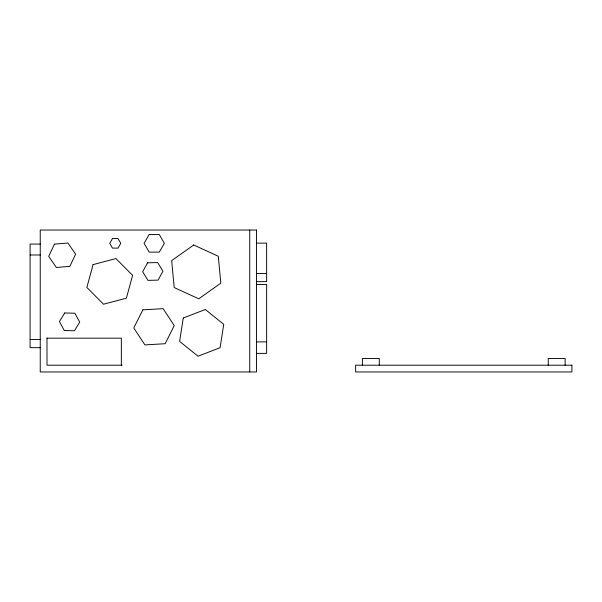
<?xml version="1.0" encoding="UTF-8"?>
<svg xmlns="http://www.w3.org/2000/svg" width="602" height="602" viewBox="0 0 602 602"><rect width="100%" height="100%" fill="white"/><g stroke="black" fill="none" stroke-linecap="round" stroke-linejoin="round"><path stroke-width="0.9" d="M256.505 243.125L266.641 243.125L266.641 281.646L256.505 281.646M40.236 244.066L30.1 244.066L30.1 347.663L40.236 347.663M30.1 254.985L40.236 254.985M256.505 273.541L266.641 273.541M256.505 284.445L266.641 284.445L266.641 353.389L256.505 353.389M46.994 338.173L121.341 338.173L121.341 365.203M30.1 339.468L40.236 339.468M256.505 341.891L266.641 341.891M122.086 365.203L46.994 365.203L46.994 337.985M565.143 365.203L565.143 358.446L548.249 358.446L548.249 365.203M379.29 365.203L379.29 358.446L362.389 358.446L362.389 365.203M249.747 230.039L249.747 371.961M183.256 318.022L179.622 341.394L198.043 356.233L220.106 347.693L223.741 324.32L205.312 309.481L183.256 318.022M93.062 264.609L86.861 287.44L103.521 304.221L126.39 298.186L132.598 275.355L115.93 258.574L93.062 264.609M54.458 244.141L48.679 256.362L56.37 267.476L69.84 266.37L75.619 254.157L67.928 243.035L54.458 244.141M142.877 309.842L133.779 327.955L144.916 344.893L165.159 343.719L174.256 325.599L163.119 308.66L142.877 309.842M147.528 262.818L142.666 271.713L147.941 280.374L158.078 280.126L162.939 271.231L157.656 262.577L147.528 262.818M112.491 238.558L109.73 243.336L112.491 248.114L118.007 248.114L120.769 243.336L118.007 238.558L112.491 238.558M149.161 234.562L144.096 243.336L149.161 252.118L159.304 252.118L164.369 243.336L159.304 234.562L149.161 234.562M64.738 312.965L59.44 321.611L64.286 330.521L74.422 330.776L79.712 322.13L74.866 313.221L64.738 312.965M193.709 244.984L171.668 260.628L174.196 287.545L198.773 298.81L220.814 283.166L218.285 256.249L193.709 244.984M256.505 230.039L40.236 230.039L40.236 371.961L256.505 371.961L256.505 230.039M571.9 365.203L355.632 365.203L355.632 371.961L571.9 371.961L571.9 365.203"/></g></svg>
